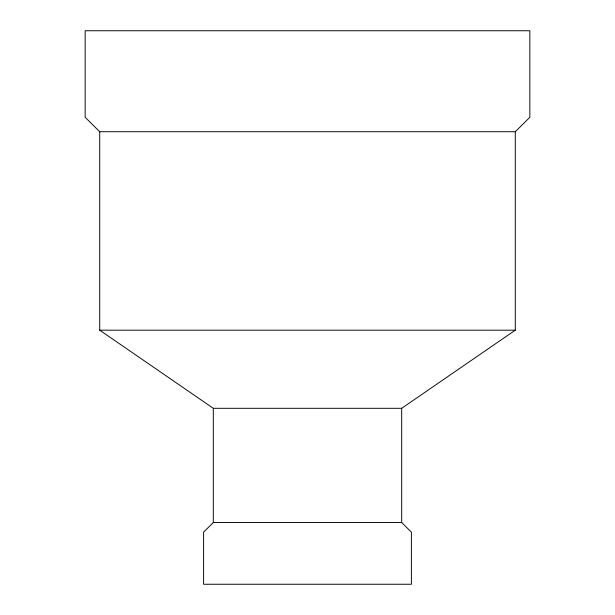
<?xml version="1.0" encoding="UTF-8"?>
<svg xmlns="http://www.w3.org/2000/svg" width="615" height="615" viewBox="0 0 615 615"><rect width="100%" height="100%" fill="white"/><g stroke="black" fill="none" stroke-linecap="round" stroke-linejoin="round"><path stroke-width="0.92" d="M213.305 522.527L401.695 522.527L411.397 532.144L411.397 584.25L203.603 584.25L203.603 532.144L213.305 522.527L213.305 408.306L99.715 330.178L99.715 131.725L85.162 117.296L85.162 30.75L529.838 30.75L529.838 117.296L515.285 131.725L99.715 131.725M401.695 522.527L401.695 408.306L515.285 330.178L515.285 131.725M99.715 330.178L515.285 330.178M213.305 408.306L401.695 408.306"/></g></svg>
